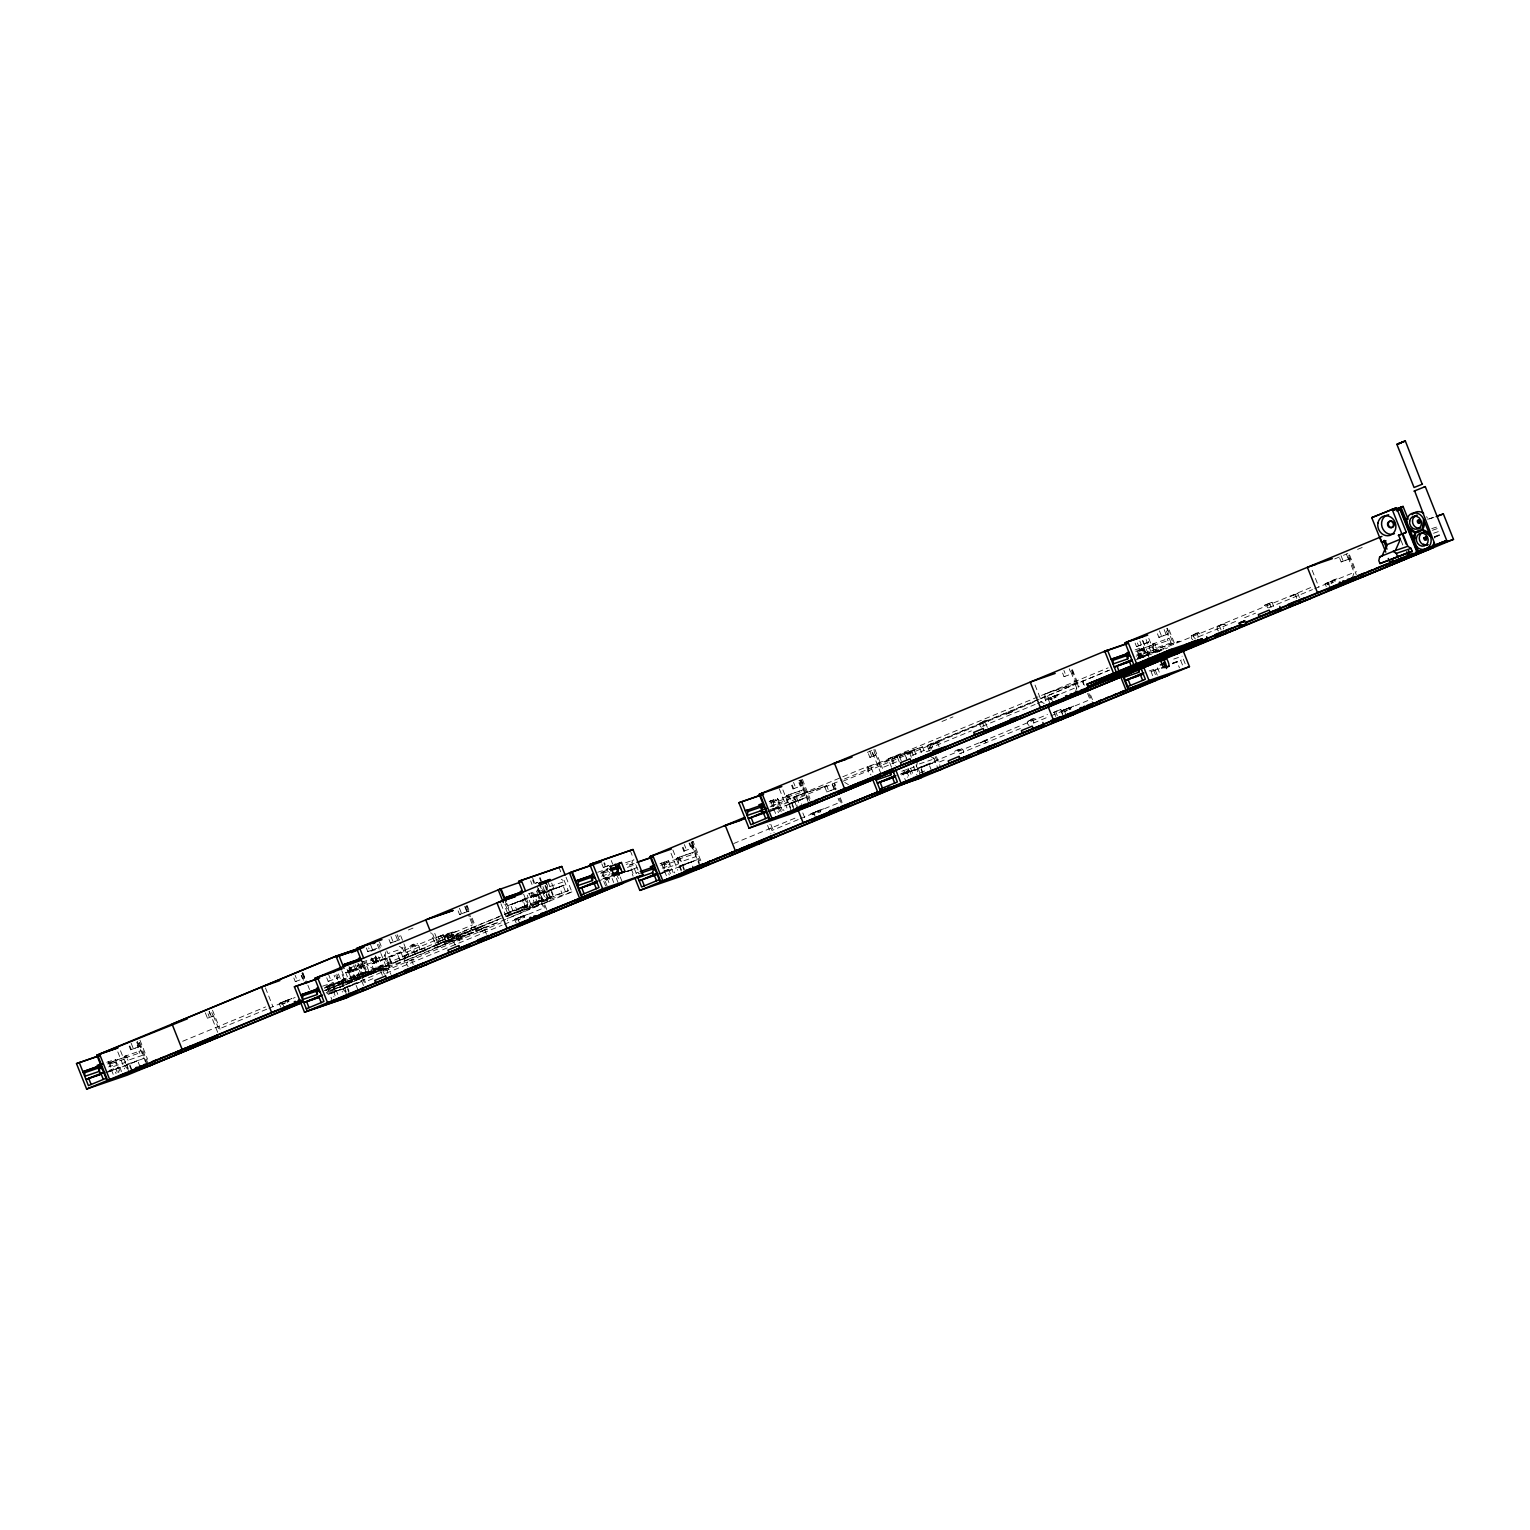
<?xml version="1.0" encoding="UTF-8"?>
<svg xmlns="http://www.w3.org/2000/svg" width="1530" height="1530" viewBox="0 0 1530 1530"><rect width="100%" height="100%" fill="white"/><g stroke="black" fill="none" stroke-linecap="round" stroke-linejoin="round"><path stroke-width="0.75" stroke-dasharray="5 3.75" d="M110.676 1062.088L110.485 1067.558L125.192 1062.528L125.995 1058.607L125.384 1057.058L108.649 1062.929L125.384 1057.058M328.376 990.751L328.568 985.282L326.521 986.123L328.376 990.751L343.083 985.722L343.887 981.782L343.275 980.252L328.568 985.282M385.828 951.909L385.024 955.829L370.298 960.859M547.759 884.856L546.956 888.777L532.249 893.807M603.47 876.824L603.662 871.354L601.634 872.196L603.47 876.824L609.781 874.663M664.498 865.005L663.695 868.925L678.402 863.895L678.593 858.426L661.859 864.297L663.886 863.456L664.498 865.005L679.205 859.975M773.664 802.753L772.86 806.673L787.587 801.644L788.39 797.723L787.778 796.193L771.024 802.064L773.052 801.223L773.664 802.753L788.39 797.723M916.547 766.186L917.35 762.265M1138.76 655.165L1138.951 649.695L1136.924 650.537L1138.76 655.165L1179.343 641.204L1138.416 655.395M1153.467 650.135L1153.658 644.665L1138.951 649.695M470.035 918.746L472.483 924.923L470.647 930.795L471.565 933.109L405.163 960.611L404.245 958.296L406.081 952.425L403.633 946.248M1075.131 693.014L1076.967 687.123L1069.604 668.629M1352.252 578.244L1354.088 572.373L1346.744 553.879M408.147 966.558C401.223 959.769 422.51 957.876 410.097 961.05M435.572 937.89L439.34 936.341L435.572 937.89L438.02 944.048L445.727 940.988L443.26 934.811L439.014 936.475M443.26 934.811L439.665 936.379M438.02 944.048L439.741 943.264M1062.489 713.649L1060.845 709.538L1053.539 712.387M1218.549 630.972C1212.181 626.133 1227.576 620.224 1226.238 627.912M1299.41 597.599L1297.784 593.487L1290.077 596.566L1295.241 594.501L1296.866 598.613M360.449 965.43L365.115 963.518L365.326 962.083M280.717 1002.896L288.558 999.759L280.717 1002.896L281.329 1004.426M444.981 935.767C450.987 928.27 460.224 938.731 450.566 940.797C442.399 943.264 445.192 931.617 452.842 932.631M447.525 941.887L455.213 938.827M516.834 920.333L516.222 918.784L519.951 917.178M520.334 917.254C522.323 914.806 526.932 916.566 522.897 918.019M812.851 814.782L812.239 813.233L823.484 808.835L810.766 813.807L820.099 810.097L820.711 811.646L817.976 812.851M1052.219 698.751L1050.096 699.516L1049.465 697.967L1060.711 693.549C1035.906 704.871 1053.654 693.511 1057.938 696.38M1050.096 699.516L1051.875 698.694M1063.178 712.024L1062.566 710.475L1073.811 706.057L1061.112 711.048L1066.295 708.868M1070.025 709.365L1070.426 707.338L1066.697 708.945M1329.36 584.001C1321.633 585.149 1335.269 578.397 1337.851 578.799L1325.133 583.772L1327.6 589.949M1327.218 584.747L1329.015 583.924M1335.078 581.61L1334.466 580.08L1325.133 583.772M279.244 1003.47L291.962 998.478L279.244 1003.47L281.692 1009.628M409.811 946.688C415.127 939.535 425.111 949.269 416.026 951.469C407.783 955.045 409.256 942.671 417.518 943.628M382.385 975.337L380.76 971.244L388.352 968.184L390.915 974.342M412.373 952.846L419.985 949.786M388.467 968.184L380.855 971.225M443.528 936.341L456.227 931.349L458.694 937.508C443.298 948.237 437.159 934.142 456.227 931.349M446.129 942.48L453.53 939.267L451.082 933.109M455.577 945.043C449.304 940.357 464.584 934.122 463.284 941.983M461.639 937.871L454.047 940.912M514.749 919.358L527.468 914.366L514.749 919.358L517.197 925.516M915.915 754.558L914.271 750.446L906.563 753.506L911.727 751.46L913.353 755.571M981.38 727.305C975.05 722.409 990.465 716.729 989.088 724.245M961.93 748.648C943.283 757.924 965.009 742.681 963.556 752.76M1029.04 725.507C1022.767 720.821 1038.048 714.606 1036.747 722.447M1192.788 639.769C1186.458 634.874 1201.872 629.174 1200.495 636.71M1273.668 606.415L1272.042 602.304L1264.43 605.345L1269.479 603.298L1271.124 607.41M476.997 928.06C501.228 921.538 461.448 937.794 483.078 925.631M477.991 930.374L484.073 927.926M451.446 939.363L448.481 940.434L454.639 937.986L453.722 935.672L447.563 938.12L450.528 937.048M366.971 972.755C390.992 965.908 351.651 982.623 373.071 970.307M367.889 975.069L373.989 972.621M531.235 905.626C551.106 898.225 524.197 914.424 534.027 904.593M426.22 950.073L404.723 958.22L403.786 955.906L425.302 947.759L426.22 950.073L415.548 953.726C406.043 935.461 422.318 951.067 415.969 951.335M414.974 944.641L412.45 945.655M384.948 974.342C379.191 970.135 388.83 966.252 387.549 973.29M385.809 969.236L383.303 970.23M456.495 939.917L459.096 938.885L460.721 942.996M459.096 938.885L457.948 939.382M911.708 751.46L909.202 752.473L910.274 751.995M983.924 726.31L982.298 722.198L987.443 720.152M987.347 727.324L984.899 721.146L983.752 721.644M959.291 749.681C953.094 752.435 963.365 746.41 961.012 753.774M1195.332 638.756C1189.575 634.548 1199.233 630.666 1197.933 637.723M1196.307 633.611L1193.706 634.644M1031.411 719.846L1032.559 719.349L1034.184 723.461M1266.878 604.331C1268.906 602.705 1265.234 606.76 1268.523 608.462M1269.384 603.356L1268.332 603.815M344.556 982.662C324.589 990.216 351.594 973.482 341.821 983.847M343.619 980.386L337.499 982.815M338.436 985.091L341.152 983.943M506.889 916.413C510.58 915.935 507.597 911.612 505.187 914.405M445.727 940.988L440.583 943.015L438.249 936.8M439.837 936.226C441.96 934.505 445.058 942.423 441.941 942.537M413.31 964.493L411.666 960.381L406.521 962.447M483.958 930.47L487.382 929.073L479.77 932.076L484.857 930.087L486.483 934.199M936.417 743.198C946.554 738.799 928.672 746.41 934.027 743.924M1009.073 713.018L1008.041 713.401L1008.939 712.999M1009.59 712.884C1019.745 708.505 1001.863 716.097 1007.199 713.63M820.004 810.173L812.43 813.195M1221.074 629.958L1219.448 625.846L1220.672 625.311M982.547 741.878L985.129 740.845L986.774 744.957M1055.719 711.584L1057.326 715.715M939.114 746.755L937.469 742.643L936.437 743.025M1010.661 712.349L1008.117 713.248M288.749 1001.519L287.372 1002.112M1222.891 624.584L1224.593 623.8M981.686 742.127L979.965 742.911L985.071 740.864M282.342 1003.948L285.058 1002.819M517.848 919.836L520.563 918.708M814.649 813.96L812.927 814.725L814.974 814.037M1064.192 711.527L1066.926 710.417M408.395 929.991L414.821 927.333M129.17 1046.176L130.605 1049.771L140.684 1046.138L139.249 1042.542M293.837 977.995L295.271 981.591L297.298 980.749L295.156 975.356M366.339 947.969L367.755 951.564L377.145 948.218M205.326 1012.822L207.468 1018.215L209.495 1017.374L208.061 1013.778M140.684 1046.138L137.968 1047.247L135.826 1041.853M211.752 1012.516L213.186 1016.111L211.14 1016.953L208.998 1011.559M302.5 972.831L304.661 978.225L302.615 979.066L301.18 975.471M389.003 939.477L390.437 943.073L400.497 939.439L399.062 935.844M458.12 910.866L459.536 914.462L468.926 911.096L466.784 905.703M535.73 883.173L537.757 882.332L533.894 883.805M459.536 914.462L468.926 911.096M117.064 1064.039L115.228 1059.41L113.182 1060.252L113.794 1061.782L117.064 1064.039L108.649 1066.907M124.217 1056.484L126.263 1055.643L128.099 1060.252L142.806 1055.222L139.555 1052.984L138.943 1051.454L140.97 1050.613L124.217 1056.484L128.099 1060.252M867.338 752.377L871.756 750.561M941.983 721.472L952.999 716.92M1357.569 549.385L1364.186 546.65M1334.696 558.928L1341.275 556.212M1343.455 555.314L1347.834 553.497M363.394 965.449L345.78 972.736L363.203 966.597L365.651 972.755L362.954 973.883L360.487 967.725M531.522 895.719L545.273 890.823L548.123 897.995L534.372 902.891L531.522 895.719L534.238 894.61L537.087 901.763M119.933 1071.23L118.288 1067.118L115.572 1068.227L117.217 1072.339M542.557 891.952L545.273 890.823M108.993 1071.765L114.425 1069.508L116.05 1073.62M128.252 1068.571L126.608 1064.459L129.323 1063.35L131.771 1069.508M182.682 1041.261L265.589 1006.931M378.101 960.419L375.405 961.548L377.853 967.706L380.568 966.577L378.101 960.419L360.678 966.577L363.146 972.736L406.311 957.78L400.458 943.073M522.438 900.654L525.153 899.525L527.601 905.703L524.886 906.831L522.438 900.654L507.711 905.684L540.052 893.367M326.732 977.785L328.166 981.38L330.882 980.252L328.74 974.859M347.061 969.37L348.496 972.965L358.575 969.312L357.14 965.717M529.342 893.883L530.776 897.479L540.167 894.132L538.12 894.974L536.686 891.378M601.845 863.857L603.279 867.453L605.976 866.343L604.541 862.748M791.565 785.292L792.999 788.906L795.696 787.778L793.554 782.385M1062.604 673.066L1064.019 676.662L1066.066 675.82L1063.905 670.427M1135.088 643.04L1136.522 646.635L1141.265 644.685L1139.831 641.089M1157.464 633.783L1158.879 637.379L1168.958 633.745L1166.816 628.352M1339.725 558.316L1341.16 561.912L1350.55 558.546L1349.116 554.95M606.951 866.21L608.978 865.368M868.428 753.735L869.843 757.331L875.562 755.246L874.127 751.651M336.81 974.151L338.245 977.747L335.529 978.856L334.095 975.26M348.496 972.965L358.575 969.312M366.186 961.376L367.831 965.487L434.233 937.986L439.741 941.371L440.659 943.666L374.257 971.168L371.522 963.938L403.863 951.622L386.44 957.78L388.888 963.938L391.603 962.81L389.136 956.652M538.636 901.935L535.921 903.044L533.473 896.886L536.189 895.758L538.636 901.935L553.344 896.905L550.896 890.728L530.776 897.479M551.642 883.059L553.803 888.471L548.371 890.709L550.838 896.886M800.917 779.86L803.059 785.253L800.343 786.382L798.928 782.786M869.843 757.331L875.562 755.246M1071.995 669.719L1073.41 673.315L1071.383 674.156L1069.241 668.763M1136.522 646.635L1148.628 642.16L1147.194 638.565M1158.879 637.379L1168.958 633.745M1341.16 561.912L1350.55 558.546M547.224 891.99L559.406 886.941L561.873 893.099M266.755 1009.207L218.752 1029.078L212.211 1012.65M268.936 1008.308L295.118 997.464M334.955 987.213L333.119 982.604L331.073 983.446L331.685 984.976L334.955 987.213L324.436 990.809M769.265 801.529L777.603 798.526L779.439 803.154L771.044 806.023M1145.339 651.646L1143.503 647.018L1141.476 647.859L1145.339 651.646L1136.924 654.515M406.081 952.425L472.483 924.923M342.108 979.659L344.154 978.818L345.99 983.446L360.697 978.416L357.446 976.178L356.834 974.629L358.861 973.788L342.108 979.659L345.99 983.446M786.611 795.6L803.365 789.729L786.611 795.6L790.475 799.387L805.201 794.357L801.318 790.57M1152.511 644.092L1154.538 643.25L1156.374 647.879L1171.081 642.849L1167.83 640.611L1167.218 639.062L1169.245 638.22L1152.511 644.092L1156.374 647.879M324.475 987.94L382.538 966.654L325.278 990.369M785.731 797.034L787.778 796.193M1153.658 644.665L1136.924 650.537M510.178 911.842L527.793 904.555L523.604 894.056M439.741 941.371L373.339 968.853L367.831 965.487M403.786 955.906L425.302 947.759M534.372 902.891L542.5 899.525L537.183 886.157M324.207 990.656L346.143 981.572L386.593 967.744L327.401 992.262M373.989 970.116L376.686 968.987L374.238 962.829L388.945 957.799L391.412 963.957L348.228 978.913L365.842 971.607L361.673 961.108M433.583 945.712L455.099 937.584L456.017 939.898L434.501 948.026L433.583 945.712L444.255 942.078L445.173 944.393L434.501 948.026M404.245 958.296L470.647 930.795M341.917 970.976L346.449 982.337L503.848 917.159M546.822 899.525L506.028 916.26A39.837 1.052 -21.7 0 0 529.476 905.951L530.394 908.246A39.837 1.052 -21.7 0 1 506.985 918.593M549.672 898.148L568.261 890.728L564.073 880.209M633.076 873.458L629.71 864.986L632.426 863.857L637.933 877.723M770.068 806.941L867.548 766.492L870.914 774.964M891.531 767.257L888.184 758.842L1108.141 667.845M1136.178 656.16L1138.875 655.031M326.215 992.664L383.456 968.968L378.369 956.135M796.384 805.832L792.999 797.36L826.678 785.712L828.82 791.106L836.183 788.581L834.405 783.054L836.069 787.261M901.323 761.079L899.181 755.686L897.154 756.528L899.296 761.921M605.593 885.927L602.744 878.756L605.459 877.627L607.601 883.001M346.449 982.337L386.899 968.509L571.895 891.914L565.985 877.073M700.797 860.682L693.205 841.615L690.508 842.724L699.707 865.846M767.907 810.69L842.246 779.898M844.426 778.98L907.998 752.664L906.525 753.162M899.487 756.451L902.203 755.323L867.854 767.257L870.551 766.148L873.075 772.44M888.184 758.842L922.514 746.908L924.675 752.301L930.183 750.427M1045.87 700.95L1043.345 694.601L1077.005 682.935L1078.44 686.53M337.805 994.404L336.179 990.312L333.464 991.421L335.108 995.533M611.273 876.384L608.558 877.512L610.202 881.624M773.549 808.873L780.683 806.234L782.308 810.345M909.547 752.817L906.85 753.946L911.019 752.32L909.547 752.817L911.689 758.211M929.322 750.905L927.161 745.512L931.349 743.886L933.032 748.132M1039.138 699.172L930.24 744.269L931.885 748.38M1041.318 698.273L1108.963 670.274M1137.593 658.416L1159.013 649.619L1138.607 658.072M927.161 745.512L1038.067 699.707M1040.247 698.808L1110.111 669.872M328.089 994.462L501.075 922.839M607.142 886.08L604.694 879.903L607.41 878.794L609.036 882.906M771.388 810.881L776.8 808.643L778.445 812.755M790.627 807.706L789.002 803.594L806.425 797.436L788.811 804.742M842.896 781.294L1034.318 702.021M1136.274 659.793L1311.459 587.252M626.573 871.641L630.647 869.958L633.095 876.135M768.691 811.837L782.442 806.941L783.934 810.69M787.835 804.876L800.037 799.827L802.485 805.985M1155.762 652.507L1159.836 650.824M1434.93 536.915L1441.031 534.391M628.218 871.239L637.035 867.587L626.229 871.469M1157.407 652.105L1167.581 647.898M1434.547 537.336L1440.648 534.812M372.899 978.665L364.14 982.298L357.599 965.851M386.038 973.233L502.108 925.172M504.288 924.273L543.705 907.94L537.164 891.493M896.542 761.844L881.146 768.213L873.783 749.719M911.957 755.457L971.359 730.862M982.356 726.31L1035.16 704.431M1037.359 703.532L1076.967 687.123M1198.621 636.748L1235.858 621.333M1244.617 617.699L1255.556 613.167M1268.695 607.735L1312.491 589.605M1314.691 588.687L1354.088 572.373M682.38 847.544L683.814 851.139L686.53 850.011L684.388 844.617M824.651 786.554L826.793 791.947L828.82 791.106M692.459 843.91L693.893 847.505L691.178 848.634L689.035 843.24M826.793 791.947L836.183 788.581M636.098 873.095L638.125 872.253L638.756 873.802M668.438 860.778L660.023 863.647L668.438 860.778L670.274 865.406L661.859 868.275M677.427 857.852L694.18 851.981L677.427 857.852L681.309 861.639L696.016 856.609L692.153 852.822M676.566 859.267L678.593 858.426M664.383 871.125L671.498 868.485L673.143 872.597M662.203 873.133L667.635 870.895L669.26 875.007M681.462 869.939L679.817 865.846L697.24 859.688L679.626 866.975M733.712 843.527L797.092 817.288M900.309 774.161L909.642 770.776L911.268 774.888M1159.262 672.186L1157.636 668.075L1154.92 669.203L1157.369 675.361M678.67 867.108L690.852 862.059L693.319 868.237M901.533 774.945L1047.457 714.51M1152.683 675.705L1151.057 671.594L1158.172 668.973M1172.936 663.351L1176.991 661.668L1179.439 667.826M1172.535 663.771L1180.663 660.405L1183.13 666.564M798.201 819.602L771.962 830.465L769.514 824.288M800.381 818.684L839.721 802.409L838.096 798.297M944.144 760.066L937.603 762.762L935.155 756.604M959.387 753.755L1020.376 728.49M1033.438 723.078L1048.681 716.767M1050.861 715.868L1087.887 700.53M920.123 772.899L926.644 770.183M935.748 743.293L935.901 743.312M1333.28 582.433L1331.349 583.217M1056.14 697.183L1054.208 697.986M1031.105 719.903L1029.958 720.381L1035.102 718.335M934.926 743.561L936.092 743.159M484.781 930.221L482.256 931.101L483.27 930.756M984.077 741.4L987.672 739.832L983.58 741.361M504.518 914.5L507.922 913.219M1293.692 595.017L1297.784 593.487M1330.947 583.14L1332.936 582.356M1053.826 697.89L1055.815 697.125M285.441 1002.896L282.61 1004.005M1056.752 711.048L1060.845 709.538M1057.077 711.087L1053.788 712.406M1067.309 710.494L1064.478 711.584M1268.274 603.662L1272.042 602.304M1195.102 633.975L1198.851 632.598M1194.892 634.281L1191.258 635.658M910.522 751.823L914.175 750.465M450.776 936.762L453.645 935.691M534.544 904.192L537.317 903.178M451.694 939.076L454.639 937.986M535.462 906.506L538.273 905.492M534.945 906.908L532.172 907.94M983.79 721.548L984.899 721.146M416.313 951.201L417.346 950.819M457.604 939.516L456.571 939.898M1294.208 594.883L1295.183 594.52M1220.481 625.483L1219.506 625.846M1009.609 712.731L1010.584 712.368M439.684 936.207L440.659 935.844M442.132 942.365L443.184 942.002M410.633 960.764L411.608 960.4M519.932 919.205L518.115 919.893M817.613 812.774L820.52 811.684M507.004 916.183L508.84 915.533M287.047 1002.035L288.998 1001.347M1068.915 709.633L1071.038 708.887M522.552 917.943L524.675 917.197M982.375 722.179L983.408 721.778L979.736 723.193M1032.463 719.368L1027.51 721.395M1427.643 519.301L1434.394 517.006M1429.422 518.899L1433.916 517.35M1431.736 528.615L1438.104 526.588M1432.424 530.279L1438.716 528.118M1433.572 533.243L1439.883 531.082M1434.413 536.648L1441.107 534.161M1148.628 642.16L1138.569 645.794L1137.134 642.198M1135.088 649.887L1143.503 647.018M1135.776 651.551L1142.088 649.409M1153.123 645.622L1167.83 640.611M1064.019 676.662L1073.41 673.315M1139.563 651.245L1154.27 646.215M1138.894 656.504L1150.197 652.641L1147.481 653.75L1149.623 659.162M1138.205 656.772L1149.508 652.908M1154.844 651.245L1156.317 650.747M1156.871 650.403L1158.344 649.906M1138.167 657.594L1146.563 654.725M1157.598 650.958L1161.806 649.523M1137.23 658.11L1143.866 655.854M1154.901 652.086L1163.718 649.064M1147.118 655.624L1153.735 653.348M1139.984 658.244L1148.399 655.375M1077.005 682.935L1046.482 693.377L1048.987 699.688M1083.814 680.754L1082.341 681.271L1083.775 684.866M798.89 780.702L800.362 780.204L807.936 799.272M792.999 788.906L803.059 785.253M1173.74 659.067L1182.155 656.198M922.514 746.908L890.881 757.732L893.424 764.082M899.181 755.686L866.611 766.951L869.958 775.366M1149.221 670.962L1157.636 668.075M1172.573 663.159L1181.275 660.004M769.207 801.414L777.603 798.526M1151.057 671.594L1159.453 668.725M769.877 803.078L776.188 800.917L779.439 803.154M787.223 797.149L801.93 792.119M826.678 785.712L796.135 796.135L798.66 802.447M772.268 809.121L780.683 806.234M789.002 803.594L803.709 798.564M603.279 867.453L610.623 864.947M767.964 811.665L791.507 803.613L793.974 809.772M528.309 893.864L538.828 890.288M549.863 886.501L564.57 881.471L561.319 879.234M390.437 943.073L397.781 940.568L395.639 935.174M597.694 872.272L608.213 868.677L606.186 869.518L610.049 873.305M625.56 862.748L633.956 859.879L631.928 860.721L632.54 862.27L626.229 864.412M367.755 951.564L375.118 949.059M553.803 888.471L537.336 894.476L539.803 900.654M603.662 871.354L607.869 869.92L601.634 872.196M375.615 949.614L370.107 951.488L368.673 947.892M551.087 889.58L565.794 884.57L533.473 896.886M600.487 873.209L606.798 871.067M919.454 763.91L932.057 759.607M691.732 842.112L693.205 841.615M525.153 899.525L510.427 904.555L512.894 910.733L527.601 905.703M604.274 872.903L608.481 871.469M901.82 771.216L914.443 766.893M629.71 864.986L634.204 863.436M601.634 876.174L607.946 874.013M627.396 867.376L635.792 864.507M901.227 773.644L909.642 770.776M932.669 763.088L917.962 768.117L919.606 772.229M295.271 981.591L304.661 978.225M602.744 878.756L613.779 874.988L615.921 880.362M683.814 851.139L693.893 847.505M568.261 890.728L525.077 905.684L522.629 899.506L563.097 885.679L565.545 891.856M597.522 881.28L609.169 877.111M362.075 962.064L376.877 957.34M550.647 898.014L508.572 912.588L438.096 941.772L476.346 928.71M604.694 879.903L611.006 877.761M348.764 968.222L359.263 964.627M571.895 891.914L531.426 905.741L527.2 895.146M207.468 1018.215L213.186 1016.111M363.203 966.597L348.496 971.627L350.944 977.785M660.711 865.311L667.023 863.169L670.274 865.406M678.058 859.382L692.765 854.371M328.166 981.38L338.245 977.747M130.605 1049.771L138.637 1046.979L136.495 1041.586M322.601 986.181L333.119 982.604M326.521 986.123L341.247 981.093M663.083 871.354L671.498 868.485M679.817 865.846L694.544 860.816M325.393 987.137L331.685 984.976M342.72 981.208L357.446 976.178M106.813 1062.279L115.228 1059.41M329.18 986.812L343.887 981.782M658.799 873.898L682.342 865.865L684.79 872.024M659.526 874.07L673.257 869.174L674.749 872.942M383.456 968.968L345.206 982.031L341.783 973.424M107.502 1063.943L113.794 1061.782M124.829 1058.014L139.555 1052.984M111.288 1063.637L125.995 1058.607M326.846 993.697L336.179 990.312M108.955 1070.503L118.288 1067.118M126.608 1064.459L144.03 1058.32L106.316 1072.702M105.589 1072.53L129.132 1064.478L131.58 1070.656M906.028 772.478L907.462 772.095M371.159 957.952A3.978 1.855 67.5 0 0 374.506 962.121L375.94 961.758A4.15 1.932 67.5 0 0 375.519 956.001M348.897 970.9L350.026 970.613M906.506 773.205L907.577 772.937M371.446 958.296A3.978 1.855 67.5 0 0 374.965 962.848L376.036 962.58M349.261 971.646L350.332 971.378M333.043 992.741A3.978 1.855 67.5 0 0 332.641 986.831A3.978 1.855 67.5 0 0 329.409 987.443A3.978 1.855 67.5 0 0 333.043 992.741L334.114 992.473A4.15 1.932 67.5 0 0 333.693 986.315A4.15 1.932 67.5 0 0 330.327 986.946A4.15 1.932 67.5 0 0 334.114 992.473M1216.905 626.86L1222.068 624.814L1223.694 628.926M1334.466 580.08L1326.606 583.217M1057.326 694.83L1049.465 697.967M1070.426 707.338L1062.566 710.475M524.063 915.648L516.222 918.784M365.115 963.518L363.624 961.873M1040.553 701.314L1044.225 703.571M844.732 782.404L848.404 784.66M930.909 756.642L934.161 758.88M399.368 946.305L402.639 948.543L387.912 953.573L386.076 948.944M361.233 963.785L362.572 964.493L362.285 962.408M1400.983 540.396L1402.819 545.024M1349.613 555.122L1356.288 571.952M1348.676 555.62L1356.268 574.687M1346.362 553.994L1348.523 559.387M1341.045 555.677L1343.187 561.07M1327.964 582.528L1330.411 588.687M1312.185 570.308L1318.879 587.118M1183.321 659.143L1185.846 665.435M1169.13 629.958L1175.021 644.799M1167.18 628.218L1173.72 644.665M1171.425 643.69L1165.573 628.964L1164.101 629.48L1166.243 634.874M1159.453 630.857L1161.595 636.27M1148.781 638.373L1154.653 653.081M1146.085 639.502L1151.994 654.343M1142.948 640.707L1148.801 655.414M1142.451 640.535L1143.885 644.13M1153.754 670.484L1155.399 674.596M1090.584 695.002L1093.931 703.418M1088.863 693.473L1093.089 704.068M1082.705 681.137L1084.33 685.249M1087.601 693.473L1090.068 699.631M1072.473 669.891L1079.166 686.702M1071.555 670.37L1078.306 687.333M1074.978 683.776L1077.12 689.169M1063.924 709.786L1066.372 715.964M1061.112 711.048L1063.56 717.207M1050.823 697.278L1053.271 703.437M1053.998 712.292L1055.681 716.499M1048.012 698.541L1050.46 704.699M1044.455 694.218L1046.902 700.377M1035.045 685.058L1041.739 701.888M936.417 756.604L940.625 767.199M929.877 744.402L932.019 749.796M928.634 745.014L930.317 749.222M933.663 757.637L937.833 768.136M931.445 770.508L928.997 764.35L916.795 769.399L918.44 773.511M919.817 748.036L921.959 753.429M923.126 773.166L920.678 767.008L935.385 761.978L903.063 774.295L905.511 780.453M922.934 774.314L920.486 768.136L905.76 773.166L907.405 777.278M916.049 764.923L920.219 775.423M913.372 766.148L917.598 776.743M906.544 758.077L904.498 754.003L906.64 759.396M910.733 768.596L914.079 777.01M906.927 771.904L908.571 775.997M891.99 757.35L895.26 765.574M874.892 749.337L882.485 768.423M872.578 752.664L880.955 773.683M872.1 752.492L873.534 756.088M869.729 751.096L871.89 756.489M840.257 797.78L843.604 806.176M836.011 789.882L833.468 783.532L831.995 784.029L834.156 789.423M839.377 798.354L842.743 806.846M832.377 783.896L834.825 790.073M802.389 779.363L809.982 798.431M801.28 779.745L810.479 802.868M813.597 812.545L816.045 818.722M799.674 780.491L808.873 803.613M799.597 782.499L801.031 786.095M792.234 785.024L793.668 788.619M802.829 812.946L805.354 819.258M794.108 796.977L797.379 805.201M788.639 794.759L790.475 799.387M791.718 802.466L794.166 808.643M782.901 789.882L791.259 810.9M779.344 788.906L786.936 807.974M779.726 808.05L781.218 811.818M775.576 799.368L776.188 800.917M777.967 807.362L779.592 811.474M770.508 800.745L776.552 815.93M770.776 824.307L774.142 832.779M767.601 825.416L770.948 833.831M692.115 841.978L699.631 860.893M691.178 842.456L700.453 865.77M689.705 842.954L691.847 848.347M683.069 847.257L684.503 850.871M679.473 857.01L681.309 861.639M682.533 864.718L684.981 870.876M672.894 850.03L682.093 873.152M671.02 853.262L677.771 870.226M666.392 861.62L667.023 863.169M668.782 869.614L670.427 873.726M661.323 862.997L667.367 878.182M630.284 850.623L632.789 856.934M636.136 865.349L639.483 873.745M620.224 876.939L621.869 881.051M611.235 860.51L612.669 864.106M616.494 873.86L618.636 879.234M616.38 878.335L618.044 882.542M612.096 878.45L613.74 882.542M603.872 863.016L605.306 866.611M559.062 867.606L560.726 871.813M548.027 881.892L553.535 895.758L545.407 899.124L540.606 886.826M545.617 885.411L551.565 900.329L510.408 914.443L505.359 901.725M544.986 885.774L550.877 900.615M539.994 877.474L541.429 881.07M539.574 878.144L542.098 884.493M542.94 886.616L548.849 901.457L508.381 915.284L504.173 904.689M542.634 889.006L547.74 901.839M538.388 888.605L547.587 911.727M537.451 889.064L545.043 908.151M532.612 877.914L534.754 883.307M532.65 879.999L534.085 883.594M530.623 880.84L532.038 884.436M531.369 893.042L532.803 896.637M517.561 918.096L520.028 924.254M506.832 903.446L511.097 914.156M505.225 904.192L509.49 914.902M500.96 903.79L507.654 920.601M467.147 905.588L468.83 909.776M472.177 918.191L477.284 931.005L435.878 945.311L430.829 932.592M466.229 906.047L470.437 916.642M471.278 918.765L476.346 931.483M465.12 906.429L469.213 916.7M464.757 906.544L466.899 911.937M459.421 908.227L461.582 913.62M499.163 916.872A39.837 1.052 -21.7 0 0 455.462 935.346L456.38 937.66A39.837 1.052 -21.7 0 0 499.526 921.615M451.484 933.319L453.951 939.477M446.339 935.079L448.787 941.237M444.178 936.15L446.626 942.327M444.427 941.237L445.345 943.551M434.75 933.377L439.014 944.087M432.588 933.893L434.233 937.986M414.458 952.253L415.376 954.567M400.669 935.652L409.944 958.966L369.476 972.812L365.268 962.217M397.111 934.658L399.617 940.969M401.147 952.75L403.595 958.908M390.992 936.551L393.134 941.964M399.923 960.171L397.475 953.993L385.273 959.042L387.721 965.22M379.497 941.964L381.161 946.171M384.508 954.567L389.615 967.4L349.146 981.227L344.881 970.498M378.732 944.259L380.167 947.854M377.317 944.431L380.702 952.903M381.008 953.687L386.899 968.509M370.662 944.985L372.823 950.379M324.589 988.093A39.837 1.052 -21.7 0 1 365.173 973.042L366.11 975.394A39.837 1.052 -21.7 0 1 327.516 991.842M357.886 963.422L365.479 982.49M355.19 964.55L364.389 987.672M353.717 965.048L355.859 970.441M349.07 966.444L351.212 971.837M358.001 990.044L355.534 983.886L343.351 988.935L344.977 993.047M347.214 986.525L349.662 992.702M349.471 993.831L347.023 987.672L332.316 992.702L333.942 996.814M346.143 991.765L344.499 987.653L361.922 981.495L329.6 993.831L332.048 999.989M338.398 973.941L346.755 994.959M335.701 975.088L342.452 992.033M302.864 972.717L307.052 983.216M307.893 985.32L309.557 989.528M301.945 973.176L306.153 983.771M301.659 975.605L304.929 983.828M282.055 1002.207L284.523 1008.366M265.455 987.883L272.99 1006.797M212.498 1010.221L220.091 1029.288M209.361 1011.426L218.561 1034.548M139.995 1040.228L147.588 1059.315M139.727 1042.714L148.104 1063.733M138.809 1043.192L148.085 1066.506M137.298 1041.356L146.498 1064.478M131.178 1043.25L133.32 1048.643M140.11 1066.85L137.643 1060.692L125.46 1065.741L127.086 1069.852M129.859 1045.889L131.293 1049.484M120.507 1050.747L128.883 1071.765M117.81 1051.894L124.561 1068.858M121.539 1071.555L120.048 1067.806L117.351 1068.935L118.843 1072.683M108.114 1061.61L114.157 1076.795M1434.547 536.533A9.964 8.797 71.1 0 1 1434.796 538.082M1426.649 516.681A9.964 8.797 71.1 0 1 1427.318 518.096M376.074 961.682A4.15 1.932 67.5 0 1 372.326 958.105M350.848 967.495A4.15 1.932 67.5 0 1 348.266 969.791M362.476 961.72A2.486 1.167 67.5 0 1 362.706 964.359A2.486 1.167 67.5 0 1 361.099 963.977M360.812 963.785A2.486 1.167 67.5 0 1 360.162 965.506A2.486 1.167 67.5 0 1 358.422 963.766M374.965 957.627A3.978 1.855 67.5 0 1 374.506 962.121M349.682 967.916A3.978 1.855 67.5 0 1 349.165 970.785A3.978 1.855 67.5 0 1 346.832 969.714M325.507 990.407A39.837 1.052 -21.7 0 1 366.091 975.356M365.173 973.042A39.837 1.052 -21.7 0 1 326.598 989.528M507.501 916.298A39.837 1.052 -21.7 0 1 530.394 908.246M456.38 937.699A39.837 1.052 -21.7 0 1 497.537 920.199M506.583 914.003A39.837 1.052 -21.7 0 1 529.476 905.951M498.608 919.32A39.837 1.052 -21.7 0 1 455.462 935.346M375.386 956.116A4.15 1.932 67.5 0 1 376.457 962.389A4.15 1.932 67.5 0 1 372.498 958.449M351.001 967.687A4.15 1.932 67.5 0 1 350.619 971.263A4.15 1.932 67.5 0 1 347.826 969.638M374.984 957.627A3.978 1.855 67.5 0 1 374.965 962.848M349.72 967.515A3.978 1.855 67.5 0 1 349.529 971.531A3.978 1.855 67.5 0 1 346.545 969.465M908.055 768.71A4.15 1.932 67.5 0 1 907.596 772.038A4.15 1.932 67.5 0 1 905.014 770.718M903.637 770.585A3.978 1.855 67.5 0 0 906.448 772.325A3.978 1.855 67.5 0 0 906.697 768.557A3.978 1.855 67.5 0 1 906.888 773.013A3.978 1.855 67.5 0 1 903.79 770.948M908.112 768.691A4.15 1.932 67.5 0 1 907.864 772.841A4.15 1.932 67.5 0 1 904.765 770.604M1143.828 656.81A4.15 1.932 67.5 0 1 1140.711 651.321A4.15 1.932 67.5 0 1 1143.426 649.944A4.15 1.932 67.5 0 1 1145.339 656.064M1143.713 657.058A3.978 1.855 67.5 0 1 1140.022 653.119A3.978 1.855 67.5 0 1 1141.801 649.982A3.978 1.855 67.5 0 1 1144.325 655.949M445.689 937.24L453.454 934.161L445.689 937.24M1141.418 649.217L1140.462 649.791L1141.495 649.179M1292.754 595.476L1292.946 595.38M364.37 965.315L352.168 970.364L354.616 976.523L366.818 971.474L364.37 965.315M526.301 898.263L514.118 903.312L516.566 909.47L528.768 904.421L526.301 898.263"/><path stroke-width="1.5" d="M1163.049 658.856A7.172 3.366 67.5 0 1 1166.376 667.023L1169.073 665.894A7.172 3.366 67.5 0 0 1165.229 657.192M1414.102 542.997L1415.69 532.497L1407.37 526.033M84.915 1070.885L84.724 1076.355L99.45 1071.325L99.641 1065.855L82.888 1071.727L99.641 1065.855M302.806 994.079L302.615 999.549L317.341 994.519L317.532 989.049L300.779 994.921L317.532 989.049M578.531 881.701L577.728 885.621L592.435 880.591L593.238 876.671L578.531 881.701L577.919 880.171L575.873 881.012L592.626 875.141L577.919 880.171M609.973 869.212L618.369 866.324L618.177 871.794L611.885 873.955M747.921 811.55L747.118 815.49L761.825 810.46L762.629 806.52L762.017 804.99L745.282 810.862L747.309 810.02L747.921 811.55L762.629 806.52M876.881 776.093L876.078 780.013L890.785 774.983L891.608 771.063M1113.209 658.493L1113.018 663.963L1127.725 658.933L1128.528 655.012L1127.916 653.482L1111.163 659.334L1127.916 653.482M1124.875 673.391L1124.072 677.312L1138.798 672.301L1139.601 668.361M1379.678 556.863L1378.817 560.63L1379.984 563.556L1412.171 551.297L1411.023 548.371L1407.81 546.287L1402.857 533.798L1398.439 535.309L1400.39 539.191L1395.417 550.513L1379.678 556.863L1382.011 556.078L1386.983 544.737L1385.013 540.855L1381.571 542.289L1371.741 517.637L1396.488 507.711L1406.3 532.364L1402.857 533.798M1420.605 522.017C1417.564 526.741 1415.46 517.427 1419.764 521.022C1418.654 526.97 1416.589 516.26 1420.624 521.175M1422.517 484.13L1414.064 487.496L1396.871 444.331L1405.343 440.984L1422.231 484.283M1413.911 491.168L1425.272 486.597L1446.749 540.549L1435.197 545.12L1414.638 490.92M1425.272 486.617L1423.971 487.228M1163.527 652.602L1171.119 649.734M1243.45 621.486L1238.86 623.322L1245.018 620.874L1240.409 622.71L1243.488 621.486M836.853 792.119L842.973 789.69L836.834 792.158M1120.304 692.688L1126.424 690.26L1120.285 692.707M1435.389 545.12L1446.73 540.53M1171.884 649.389L1168.098 650.69M1400.734 509.203L1397.77 510.446M1189.9 643.518L1198.315 640.267L1191.048 643.25M1396.488 507.711L1371.741 517.637M1395.781 509.299L1403.182 506.43L1397.387 508.916M1396.393 510.829L1400.945 509.05M301.161 1003.125L127.086 1075.208L86.617 1089.035L76.5 1063.599L99.45 1055.566M150.131 1065.664L106.947 1080.62L96.83 1055.184L336.007 956.135L363.126 946.879M100.636 1053.692L187.482 1018.77M173.139 1023.666L262.586 986.62M264.614 985.779L335.089 956.613L363.432 946.917M363.891 947.3L336.313 956.919L356.662 949.958M361.673 961.108L356.643 948.485L500.979 888.739L505.99 901.342M522.782 891.952L518.594 881.433L521.309 880.305L561.759 866.477L565.144 874.969M372.976 943.647L375.003 942.805M351.326 952.655L357.924 949.92M561.759 866.477L518.594 881.433M102.357 1069.068L99.087 1066.812L98.475 1065.282L100.502 1064.44M344.747 964.187L342.72 965.028L359.454 959.176L360.066 960.706L345.359 965.736L344.747 964.187L359.454 959.176M360.334 957.742L358.288 958.583L358.919 960.132M506.679 897.135L504.651 897.976L521.405 892.105L506.679 897.135L507.291 898.684L522.017 893.654M522.265 890.69L520.238 891.531L520.85 893.061M581.4 894.878L599.014 887.572L589.815 864.469L632.999 849.513L643.116 874.95L344.977 998.401L304.508 1012.229L294.391 986.793L319.694 977.957M306.306 1008.786L323.92 1001.5L314.721 978.378L572.201 871.756L601.577 861.715M1436.632 516.241L1443.383 513.927L1453.5 539.363L789.461 814.343L749.011 828.17L738.875 802.734L761.825 794.701M810.479 805.641L769.341 819.755L759.205 794.319L1107.491 650.097L1116.69 673.219M1134.304 665.913L1125.105 642.791L1381.915 536.456M632.999 849.513L589.815 864.469M1443.383 513.927L1436.173 516.585M1398.439 535.309L1406.3 532.364M1386.62 544.871L1400.39 539.191M318.393 987.615L316.366 988.476L320.229 992.243M593.487 873.707L591.46 874.548L592.072 876.097L595.342 878.335M762.896 803.556L760.85 804.398L764.732 808.184M1128.796 652.048L1126.749 652.889L1130.632 656.676M612.975 876.002L625.024 871.488L621.429 862.48L618.732 863.589L622.308 872.616M759.989 805.832L762.017 804.99M619.248 864.909L617.221 865.751L621.084 869.537M106.029 1078.306L88.415 1085.611L79.216 1062.489M86.617 1089.035L301.161 1000.276M186.947 1047.84L276.375 1010.794M701.295 867.873L660.157 881.988L650.04 856.551L744.919 817.269M760.219 810.938L766.779 808.223M289.266 1006.396L281.692 1009.628L294.41 1004.636M149.022 1066.047L302.921 1002.054M321.472 995.322L303.839 1002.628L318.565 997.598M596.566 881.414L578.952 888.72L596.375 882.561L581.649 887.591L584.116 893.75M765.956 811.263L748.342 818.569L765.765 812.411M1131.856 659.755L1114.242 667.042L1128.949 662.031M310.246 1000.238L322.428 995.189L318.756 996.451L321.204 1002.628M585.34 886.329L597.522 881.28L593.85 882.542L596.298 888.701M754.73 816.178L764.885 811.971M1120.629 664.67L1130.785 660.463M613.779 874.988L616.494 873.86L612.077 875.37M1086.855 684.254L1170.871 649.466L1202.14 638.775L1203.058 641.089L1119.042 675.897L1087.773 686.568L1086.855 684.254L1113.649 675.093M1100.261 678.899L1102.48 678.134L1103.398 680.448L1101.198 681.213L1100.261 678.899L1162.666 653.214M1379.984 563.556L1412.171 551.297M1109.097 675.877L1171.502 650.193M768.404 817.441L750.79 824.727L741.591 801.605M1113.515 674.367L1150.12 659.373M1154.347 657.46L1160.811 654.783M1169.398 651.225L1175.901 648.682M1185.119 644.876L1195.963 640.381M1407.198 552.923L1391.784 559.292L1392.702 561.606M1117.933 672.856L1124.378 670.178M1132.965 666.621L1139.429 663.963M1173.816 649.715L1180.319 647.171M1178.234 648.204L1184.736 645.679M653.712 865.808L651.684 866.649L652.296 868.198L655.567 870.436M1182.747 646.808L1202.14 638.775M1087.773 686.568L1171.789 651.78L1203.058 641.089M1101.198 681.213L1165.745 654.63L1163.527 655.395M423.906 962.867L404.532 970.269L405.45 972.583L416.122 968.93M650.824 868.084L652.851 867.223L640.229 871.545M1223.598 631.106L1214.916 634.701L1215.834 636.996L1226.505 633.363M1296.771 600.793L1288.107 604.388L1289.025 606.702L1299.697 603.049M304.508 1012.229L602.648 888.777L643.116 874.95M749.011 828.17L1183.398 648.605M1181.466 648.969L1240.849 624.489M1244.961 622.672L1413.032 553.191M332.335 1001.06L511.881 926.702M849.322 786.975L1045.143 705.885M1121.05 674.424L1241.251 624.68M1245.63 622.863L1322.283 591.115M1125.468 672.913L1187.816 647.094L1185.597 647.84L1184.679 645.526M1206.634 636.748L1207.553 639.062L1186.037 647.19M1280.744 608.749L1259.228 616.877L1258.31 614.582L1269.154 610.087L1270.072 612.402L1280.744 608.749L1279.807 606.435M1397.158 508.916L1400.447 507.501L1399.3 507.845L1417.086 552.54C1427.834 547.185 1406.433 561.127 1408.958 550.934M524.771 922.303L517.197 925.516L529.915 920.544M1058.014 701.486L1050.46 704.699L1063.178 699.726M1335.155 586.717L1327.6 589.949L1340.299 584.957M405.45 972.583L426.966 964.455M489.466 937.794L488.548 935.48L477.704 939.975L478.622 942.27L500.138 934.142M1215.834 636.996L1237.349 628.868M1289.025 606.702L1310.522 598.574M542.787 916.145L363.222 990.484L362.304 988.17M618.962 884.856L548.505 914.041L507.099 928.327L496.982 902.891L515.055 896.714M811.397 805.182L1076.049 695.328M1152.224 664.039L1081.767 693.224L1043.498 706.286M1353.17 580.558L1173.625 654.917L1172.707 652.602M1429.364 549.289L1358.889 578.455L1317.502 592.76L1307.385 567.324L1316.412 564.226M656.791 873.515L639.177 880.802L656.6 874.663M645.564 878.43L657.747 873.381L654.075 874.644L656.523 880.802M894.916 775.806L877.302 783.092L889.925 778.789M1142.91 673.104L1125.296 680.41L1137.918 676.088M883.69 780.721L895.892 775.672L892.22 776.915L894.668 783.092M1131.684 678.019L1143.885 672.971L1140.213 674.233L1142.661 680.391M892.028 778.062L894.725 776.953L880.018 781.983L882.466 788.141M1140.022 675.38L1142.719 674.252L1128.012 679.282L1130.46 685.44M659.239 879.673L641.625 886.979L637.436 876.461M879.769 789.27L897.383 781.964L892.353 769.361M1127.763 686.568L1145.377 679.282L1141.189 668.763M634.778 877.685L639.827 890.403L877.665 791.928M663.982 880.496L734.438 851.311L775.825 837.025M740.157 849.207L876.728 792.387L914.997 779.325M980.156 749.834L995.227 744.058M1059.85 716.843L1051.167 720.439L1052.085 722.753L1062.757 719.1M872.597 779.21L877.971 792.693L1149.011 680.468L1189.46 666.64L1183.57 651.799M820.788 816.752L813.214 819.984L825.932 814.993M905.798 781.524L1058.244 718.392M1043.804 724.799L1022.289 732.927L1021.371 730.613L1032.215 726.138L1033.133 728.452L1043.804 724.799L1042.886 722.485M1071.115 713.994L1063.56 717.207L1076.279 712.234M838.803 810.594L771.044 838.65L770.126 836.336M977.995 750.733L978.913 753.047L1000.429 744.919M1052.085 722.753L1073.601 714.606M1089.15 707.835L936.685 770.967L935.767 768.653M1189.46 666.64L918.44 778.866L877.971 792.693M1414.944 553.611L1418.234 552.196L1417.086 552.54M1243.488 625.101L1244.712 624.565L1241.71 625.751L1246.262 623.953L1240.084 626.401L1243.087 625.311M1387.041 564.264C1378.913 567.745 1395.915 560.669 1387.729 564.168M1109.919 679.014C1101.772 682.514 1118.774 675.419 1110.589 678.938M1332.802 587.769C1321.863 592.397 1344.258 583.14 1333.185 587.845M1068.762 715.026C1057.727 719.731 1080.18 710.417 1069.145 715.122M818.435 817.804C807.362 822.509 829.891 813.157 818.818 817.881M552.311 912.052C542.901 916.03 561.548 908.323 552.12 912.301M1098.655 703.743C1089.264 707.702 1107.892 700.032 1098.483 704.01M848.328 806.501C838.899 810.479 857.603 802.772 848.156 806.769M1400.849 442.878L1396.89 444.35M1167.792 651.091L1163.871 652.583M1362.695 576.466C1371.664 573.138 1353.763 579.985 1362.522 576.734M1139.946 668.725C1148.552 665.55 1130.823 672.282 1139.429 669.107M287.411 1006.205C296.342 1002.896 278.231 1009.8 287.162 1006.491M785.559 813.52C776.857 816.752 794.72 809.925 785.808 813.233M815.203 803.193C824.173 799.846 806.272 806.693 815.031 803.441M152.828 1064.058C161.836 1060.711 143.648 1067.653 152.656 1064.306M606.683 889.542C615.309 886.329 597.542 893.118 606.167 889.925M1069.26 713.783C1078.191 710.475 1060.099 717.379 1069.03 714.07M902.7 783.991C911.306 780.816 893.577 787.568 902.184 784.393M676.394 875.753C667.577 879.042 685.574 872.157 676.643 875.466M759.894 843.317C751.345 846.473 769.016 839.74 760.41 842.915M1400.868 442.839L1398.439 443.719L1405.324 440.965M1413.873 554.128L1410.411 555.466M1393.639 510.37L1394.825 509.93M1393.601 510.293L1394.614 509.911M1310.522 566.1L1332.324 558.66M1381.571 542.289L1385.97 540.779M1143.637 636.27L1127.82 641.682L1137.096 664.995M1125.105 642.791L1147.71 635.084M1407.81 546.287L1393.103 551.316L1396.297 553.401L1397.464 556.327M1127.82 643.135L1104.775 651.225L1114.05 674.539M1103.857 651.684L1127.84 643.48M1396.297 553.401L1411.023 548.371M1055.184 673.41L1030.245 682.074L1040.362 707.51L1080.83 693.683M1415.288 552.426L1453.5 539.363M1392.032 561.893L1433.17 547.778M1430.454 548.907L1390.005 562.734L1388.303 558.488M1113.821 660.042L1128.528 655.012M1305.339 597.714L1298.951 599.894L1299.869 602.208M1131.665 660.903L1116.938 665.933L1119.405 672.091M852.076 757.14L834.424 763.164L844.541 788.6M833.487 763.642L846.319 759.243M1232.166 628.008L1225.759 630.207L1226.678 632.521M1169.226 650.824L1104.679 677.388L1106.898 676.623L1107.816 678.938L1105.597 679.702L1170.144 653.119L1167.945 653.884M1196.881 642.696L1207.553 639.062M1172.362 652.373L1174.562 651.627L1110.015 678.192L1112.234 677.427M1176.78 650.862L1178.98 650.116M759.205 794.319L781.811 786.592M738.875 802.734L763.604 794.28M1137.938 667.118L1178.406 653.272M1114.433 676.681L1116.632 675.916M1118.851 675.17L1158.076 661.706M1113.974 677.121L1155.36 662.815M1161.136 660.998L1165.344 659.564M521.309 881.777L498.264 889.848L503.332 902.566M1160.333 664.919L1164.54 663.485M758.957 804.895L763.374 803.384M1010.183 719.272L1016.934 716.958M428.897 918.65L452.88 910.465M1161.557 668.017L1165.764 666.583M452.88 910.599L425.761 919.874L429.987 930.47M1169.073 666.372L1164.005 667.635A7.172 3.366 67.5 0 1 1160.83 658.684M1024.584 716.977L984.134 730.805L983.197 728.49L973.711 732.411L974.648 734.725L1015.098 720.898M592.397 865.043L569.485 872.884L579.602 898.301L620.071 884.474M538.675 883.594L550.207 879.444L539.172 883.231L540.606 886.826M932.516 751.115L945.999 746.506M381.965 939.649L359.359 947.376L363.585 957.971M356.643 948.485L374.716 942.308M500.119 901.686L515.381 896.465M951.411 747.271L910.943 761.098L910.025 758.784L900.539 762.724L901.457 765.038L941.925 751.211M745.11 818.627L725.258 825.416L735.375 850.852M724.321 825.875L741.419 820.042M1169.13 675.055L1127.993 689.169L1122.944 676.451M609.896 866.611L621.429 862.48M1120.897 677.293L1125.965 690.011L1166.434 676.164M883.193 773.931L889.504 771.77M279.875 980.577L261.477 987.003L271.594 1012.439L303.074 1001.691M843.623 789.059L885.009 774.773M610.03 869.327L616.341 867.166M650.04 856.551L671.307 849.093M610.585 870.742L618.981 867.873M636.92 862.327L652.66 856.934M1094.849 705.732L1053.462 720.018L1047.553 705.196M638.698 861.906L649.944 858.062M812.506 804.799L772.038 818.627L761.921 793.19M625.024 871.488L613.989 875.256L610.394 866.248M342.28 968.758L317.437 977.249L327.554 1002.686L368.003 988.858M314.721 978.378L335.051 971.416M294.391 986.793L316.978 979.066M978.913 753.047L989.585 749.413M117.619 1047.878L99.546 1054.055L109.663 1079.492M96.83 1055.184L117.848 1047.954M650.288 866.764L654.706 865.253M76.5 1063.599L98.972 1055.929M941.466 769.322L901.017 783.15L895.107 768.328M879.903 791.163L918.134 778.101L680.295 876.575L639.827 890.403M640.841 873.075L653.463 868.772L652.66 872.693L637.933 877.723M921.137 777.737L880.687 791.584L875.581 778.751M622.787 883.365L581.649 897.46L571.512 872.043M844.522 808.49L803.135 822.796L798.067 810.078M101.496 1063.886L97.079 1065.396L100.674 1074.404L85.967 1079.434L104.537 1072.014L100.865 1073.257L103.313 1079.434M98.475 1065.282L102.682 1063.847M303.418 995.628L318.144 990.599M85.546 1072.434L100.253 1067.405M490.69 934.754L494.955 933.281M478.622 942.27L489.294 938.636M319.062 997.235L306.555 1001.5L309.003 1007.677M703.341 867.032L662.873 880.878L652.755 855.442M101.171 1074.041L88.663 1078.306L91.131 1084.483M222.615 1035.638L182.166 1049.465L172.048 1024.048M181.229 1049.943L219.479 1036.862M347.693 997.273L307.224 1011.1L297.107 985.664M1426.629 539.899L1424.449 538.216L1426.706 537.068M1138.435 667.788L1141.686 670.025M890.441 770.47L893.692 772.727M1403.067 506.43L1408.136 519.206M1400.964 507.157L1418.75 551.852M1400.428 509.222L1417.602 552.368M1402.073 533.664L1406.376 544.451M1392.071 509.203L1401.882 533.874M1408.346 551.144L1410.067 555.447L1408.308 556.174L1406.625 551.909M1384.267 540.377L1386.773 546.688M1383.598 540.702L1386.964 549.174M1379.869 537.298L1385.778 552.139M1170.871 649.466L1171.789 651.78M1164.043 662.222L1166.549 668.534M1163.393 662.624L1165.095 666.851M1143.101 665.627L1149.011 680.468M1137.555 669.203L1138.798 672.301M1129.14 660.884L1131.588 667.042M1125.889 654.324L1127.725 658.933M1123.575 676.069L1128.681 688.883M988.839 746.258L989.757 748.572M889.561 771.904L890.785 774.983M879.31 774.104L880.228 776.399M759.894 794.032L770.011 819.468M763.24 812.392L765.708 818.55M759.473 804.512L763.049 813.539M751.058 817.441L753.506 823.599M650.709 856.284L660.845 881.72M652.449 872.177L653.884 875.772M641.873 879.693L644.34 885.851M615.175 864.24L619.363 874.739M617.049 870.914L618.732 875.16M592.531 863.341L602.648 888.777M590.599 875.982L592.435 880.591M572.201 871.756L582.318 897.192M545.981 882.734L546.593 884.264M521.309 880.305L525.517 890.919M500.291 889.006L504.518 899.602M415.376 965.774L416.294 968.088M339.029 955.791L344.059 968.394M336.007 956.135L341.381 969.638M315.486 989.891L317.341 994.519M216.916 1034.968L217.834 1037.283M97.499 1054.897L107.636 1080.333M1427.146 544.91A6.636 5.871 71.1 0 1 1423.493 544.164M1428.14 544.565A6.636 5.871 71.1 0 1 1419.63 540.492A6.636 5.871 71.1 0 1 1423.971 532.134M1434.279 542.576A9.964 8.797 71.1 0 1 1426.897 548.237M1419.477 528.003A6.636 5.871 71.1 0 1 1418.54 527.888M1414.772 516.681A6.636 5.871 71.1 0 1 1416.225 515.514M1420.548 527.984A6.636 5.871 71.1 0 1 1412.726 523.05A6.636 5.871 71.1 0 1 1417.239 515.189M1412.228 514.711A9.964 8.797 71.1 0 1 1423.608 513.296M302.29 1001.519A39.837 1.052 -21.7 0 1 300.932 1000.563M299.651 999.836A39.837 1.052 -21.7 0 1 298.082 1000.41M295.367 1001.347A39.837 1.052 -21.7 0 1 294.257 1001.71M190.619 1045.965A39.837 1.052 -21.7 0 1 188.764 1046.75M186.756 1047.591A39.837 1.052 -21.7 0 1 182.472 1049.389M180.177 1050.345A39.837 1.052 -21.7 0 1 175.376 1052.315M172.89 1053.329A39.837 1.052 -21.7 0 1 167.784 1055.375M165.221 1056.408A39.837 1.052 -21.7 0 1 160.057 1058.454M157.494 1059.449A39.837 1.052 -21.7 0 1 152.503 1061.399M145.465 1064.096A39.837 1.052 -21.7 0 1 143.285 1064.918M141.2 1065.702A39.837 1.052 -21.7 0 1 139.23 1066.429M137.394 1067.118A39.837 1.052 -21.7 0 1 135.673 1067.749M885.602 789.69A39.837 1.052 -21.7 0 1 874.223 796.078A39.837 1.052 -21.7 0 1 823.733 815.031A39.837 1.052 -21.7 0 1 879.368 792.024M881.548 791.201A39.837 1.052 -21.7 0 1 883.632 790.417M889.485 786.956A39.837 1.052 -21.7 0 1 887.878 787.663M886.138 788.409A39.837 1.052 -21.7 0 1 884.264 789.212M882.274 790.054A39.837 1.052 -21.7 0 1 880.171 790.934M877.971 791.852A39.837 1.052 -21.7 0 1 875.676 792.789M873.305 793.764A39.837 1.052 -21.7 0 1 840.965 806.559M838.784 807.381A39.837 1.052 -21.7 0 1 836.7 808.165M834.73 808.892A39.837 1.052 -21.7 0 1 832.894 809.561M831.173 810.192A39.837 1.052 -21.7 0 1 829.604 810.747M748.648 845.229A39.837 1.052 -21.7 0 1 747.195 845.88M745.588 846.587A39.837 1.052 -21.7 0 1 739.985 848.978M737.881 849.858A39.837 1.052 -21.7 0 1 735.681 850.776M733.386 851.713A39.837 1.052 -21.7 0 1 731.015 852.688M726.1 854.696A39.837 1.052 -21.7 0 1 723.556 855.71M718.431 857.775A39.837 1.052 -21.7 0 1 715.849 858.808M710.704 860.816A39.837 1.052 -21.7 0 1 708.18 861.811M703.284 863.704A39.837 1.052 -21.7 0 1 696.494 866.305M694.41 867.089A39.837 1.052 -21.7 0 1 692.44 867.816M690.604 868.485A39.837 1.052 -21.7 0 1 688.883 869.117M687.314 869.671A39.837 1.052 -21.7 0 1 685.88 870.188M1134.591 686.435A39.837 1.052 -21.7 0 1 1132.602 687.295M1130.498 688.175A39.837 1.052 -21.7 0 1 1126.004 690.03M1123.651 691.005A39.837 1.052 -21.7 0 1 1121.203 692M1116.192 694.027A39.837 1.052 -21.7 0 1 1113.63 695.06M1108.466 697.106A39.837 1.052 -21.7 0 1 1105.884 698.139M1100.816 700.128A39.837 1.052 -21.7 0 1 1098.33 701.084M1093.567 702.92A39.837 1.052 -21.7 0 1 1087.027 705.387M1085.076 706.133A39.837 1.052 -21.7 0 1 1083.221 706.803M1081.519 707.434A39.837 1.052 -21.7 0 1 1079.931 707.988M593.468 892.506A39.837 1.052 -21.7 0 1 591.861 893.195M590.102 893.96A39.837 1.052 -21.7 0 1 584.154 896.465M581.935 897.383A39.837 1.052 -21.7 0 1 579.66 898.34M577.288 899.315A39.837 1.052 -21.7 0 1 549.557 910.331M547.205 911.23A39.837 1.052 -21.7 0 1 544.929 912.09M542.748 912.913A39.837 1.052 -21.7 0 1 540.683 913.697M535.156 915.724A39.837 1.052 -21.7 0 1 533.587 916.298M530.872 917.235A39.837 1.052 -21.7 0 1 529.763 917.618M1393.677 522.591A3.328 2.926 71.1 0 1 1391.726 527.506A3.328 2.926 71.1 0 1 1388.36 523.145A3.328 2.926 71.1 0 1 1393.161 521.902M1394.442 533.626A9.964 8.797 71.1 0 1 1382.049 526.989A9.964 8.797 71.1 0 1 1388.666 514.73M1128.184 671.039A39.837 1.052 -21.7 0 1 1126.711 671.689M1125.105 672.378A39.837 1.052 -21.7 0 1 1123.364 673.143M1121.49 673.927A39.837 1.052 -21.7 0 1 1119.501 674.768M1117.397 675.648A39.837 1.052 -21.7 0 1 1112.903 677.522M1110.551 678.498A39.837 1.052 -21.7 0 1 1105.616 680.487M1103.092 681.519A39.837 1.052 -21.7 0 1 1097.947 683.585M1095.365 684.598A39.837 1.052 -21.7 0 1 1090.24 686.626M1087.715 687.62A39.837 1.052 -21.7 0 1 1080.467 690.413M1078.191 691.273A39.837 1.052 -21.7 0 1 1073.945 692.88M1071.975 693.606A39.837 1.052 -21.7 0 1 1070.12 694.295M1066.831 695.481A39.837 1.052 -21.7 0 1 1065.416 695.978M859.133 782.404A39.837 1.052 -21.7 0 1 857.814 782.997M854.754 784.335A39.837 1.052 -21.7 0 1 853.013 785.081M851.139 785.885A39.837 1.052 -21.7 0 1 849.15 786.726M847.046 787.606A39.837 1.052 -21.7 0 1 837.752 791.431M835.265 792.444A39.837 1.052 -21.7 0 1 830.178 794.491M827.596 795.524A39.837 1.052 -21.7 0 1 822.432 797.57M819.889 798.584A39.837 1.052 -21.7 0 1 814.878 800.534M812.468 801.452A39.837 1.052 -21.7 0 1 807.84 803.231M805.66 804.053A39.837 1.052 -21.7 0 1 803.575 804.837M801.624 805.564A39.837 1.052 -21.7 0 1 799.769 806.253M798.067 806.865A39.837 1.052 -21.7 0 1 796.48 807.438M1426.553 538.197A7.172 3.366 67.5 0 1 1425.75 536.475M1402.245 557.628A39.837 1.052 -21.7 0 1 1400.505 558.374M1398.63 559.177A39.837 1.052 -21.7 0 1 1396.641 560.018M1394.538 560.898A39.837 1.052 -21.7 0 1 1390.043 562.753M1387.672 563.729A39.837 1.052 -21.7 0 1 1375.088 568.816M1372.506 569.848A39.837 1.052 -21.7 0 1 1367.38 571.876M1364.856 572.851A39.837 1.052 -21.7 0 1 1357.607 575.663M1355.331 576.523A39.837 1.052 -21.7 0 1 1351.067 578.13M1349.097 578.856A39.837 1.052 -21.7 0 1 1347.261 579.526M1343.971 580.712A39.837 1.052 -21.7 0 1 1342.537 581.228M1340.146 582.031A39.837 1.052 -21.7 0 1 1339.209 582.337M1423.761 538.063C1425.272 544.431 1428.427 534.257 1423.761 538.063M1423.627 519.454L1422.058 529.858L1430.301 536.246L1423.627 519.454M283.318 1008.958L290.949 1005.956L283.318 1008.958M518.823 924.847L526.454 921.844L518.823 924.847M1052.085 704.03L1059.697 701.027L1052.085 704.03M702.997 866.707L709.021 864.335L702.997 866.707M1082.513 692.516L1088.557 690.145L1082.513 692.516M1164.445 654.917L1173.491 651.359L1164.445 654.917M120.354 1075.38L126.397 1073.027L120.354 1075.38M519.837 923.374L525.88 921.022L519.837 923.374M815.873 817.842L821.897 815.471L815.873 817.842M1053.099 702.557L1059.123 700.205L1053.099 702.557M1330.239 587.807L1336.264 585.435L1330.239 587.807M204.045 1042.867L210.012 1040.534L204.045 1042.867M866.42 781.983L872.406 779.65L866.42 781.983M1190.264 646.081L1199.233 642.581L1190.264 646.081M1149.871 682.552L1155.858 680.219L1149.871 682.552M1413.911 555.275L1419.878 552.942L1413.911 555.275M1436.995 544.374L1445.2 541.18L1436.995 544.374M1090.45 682.858L1099.362 679.377L1090.45 682.858M1091.368 685.172L1100.3 681.692L1091.368 685.172M1117.168 676.356L1126.023 672.894L1117.168 676.356M174.688 1052.889L180.578 1050.575L174.688 1052.889M574.171 900.883L580.061 898.569L574.171 900.883M727.898 854.256L733.788 851.942L727.898 854.256M870.188 795.332L876.059 793.056L870.188 795.332M385.579 975.968L374.735 980.462L375.653 982.757L397.169 974.629L386.497 978.282L385.579 975.968M458.751 945.655L447.908 950.149L448.845 952.463L470.341 944.335L459.669 947.969L458.751 945.655M959.042 756.432L948.198 760.926L949.116 763.24L970.632 755.093L959.96 758.746L959.042 756.432M1402.016 442.17L1403.775 441.577L1402.016 442.17M1406.873 519.473A9.964 8.797 71.1 0 0 1417.851 532.364A9.964 8.797 71.1 0 0 1421.791 516.26A9.964 8.797 71.1 0 0 1406.873 519.473M1413.624 536.418A9.964 8.797 71.1 0 0 1424.583 549.308A9.964 8.797 71.1 0 0 1428.542 533.205A9.964 8.797 71.1 0 0 1413.624 536.418M1416.378 538.12A6.636 5.871 71.1 0 0 1424.353 545.942A6.636 5.871 71.1 0 0 1426.017 534.888A6.636 5.871 71.1 0 0 1416.378 538.12M1409.627 521.156A6.636 5.871 71.1 0 0 1417.622 528.998A6.636 5.871 71.1 0 0 1419.266 517.943A6.636 5.871 71.1 0 0 1409.627 521.156M146.383 1066.41A39.837 1.052 -21.7 0 0 202.132 1043.288A39.837 1.052 -21.7 0 0 146.861 1064.268A39.837 1.052 -21.7 0 0 146.383 1066.41M699.593 867.797A39.837 1.052 -21.7 0 0 755.342 844.656A39.837 1.052 -21.7 0 0 700.071 865.655A39.837 1.052 -21.7 0 0 699.593 867.797M1092.21 706.095A39.837 1.052 -21.7 0 0 1147.978 682.973A39.837 1.052 -21.7 0 0 1092.707 703.972A39.837 1.052 -21.7 0 0 1092.21 706.095M545.866 914.405A39.837 1.052 -21.7 0 0 601.615 891.282A39.837 1.052 -21.7 0 0 546.344 912.263A39.837 1.052 -21.7 0 0 545.866 914.405M1387.576 523.662A3.328 2.926 71.1 0 0 1391.497 527.659A3.328 2.926 71.1 0 0 1392.415 522.151A3.328 2.926 71.1 0 0 1387.576 523.662M1377.918 523.107A10.117 8.95 71.1 0 0 1389.775 535.423A10.117 8.95 71.1 0 0 1392.778 518.727A10.117 8.95 71.1 0 0 1377.918 523.107M1079.109 693.587A39.837 1.052 -21.7 0 0 1134.878 670.465A39.837 1.052 -21.7 0 0 1079.606 691.445A39.837 1.052 -21.7 0 0 1079.109 693.587M808.758 805.545A39.837 1.052 -21.7 0 0 864.507 782.404A39.837 1.052 -21.7 0 0 809.255 803.403A39.837 1.052 -21.7 0 0 808.758 805.545M1356.249 578.837A39.837 1.052 -21.7 0 0 1411.999 555.696A39.837 1.052 -21.7 0 0 1356.747 576.695A39.837 1.052 -21.7 0 0 1356.249 578.837"/></g></svg>
